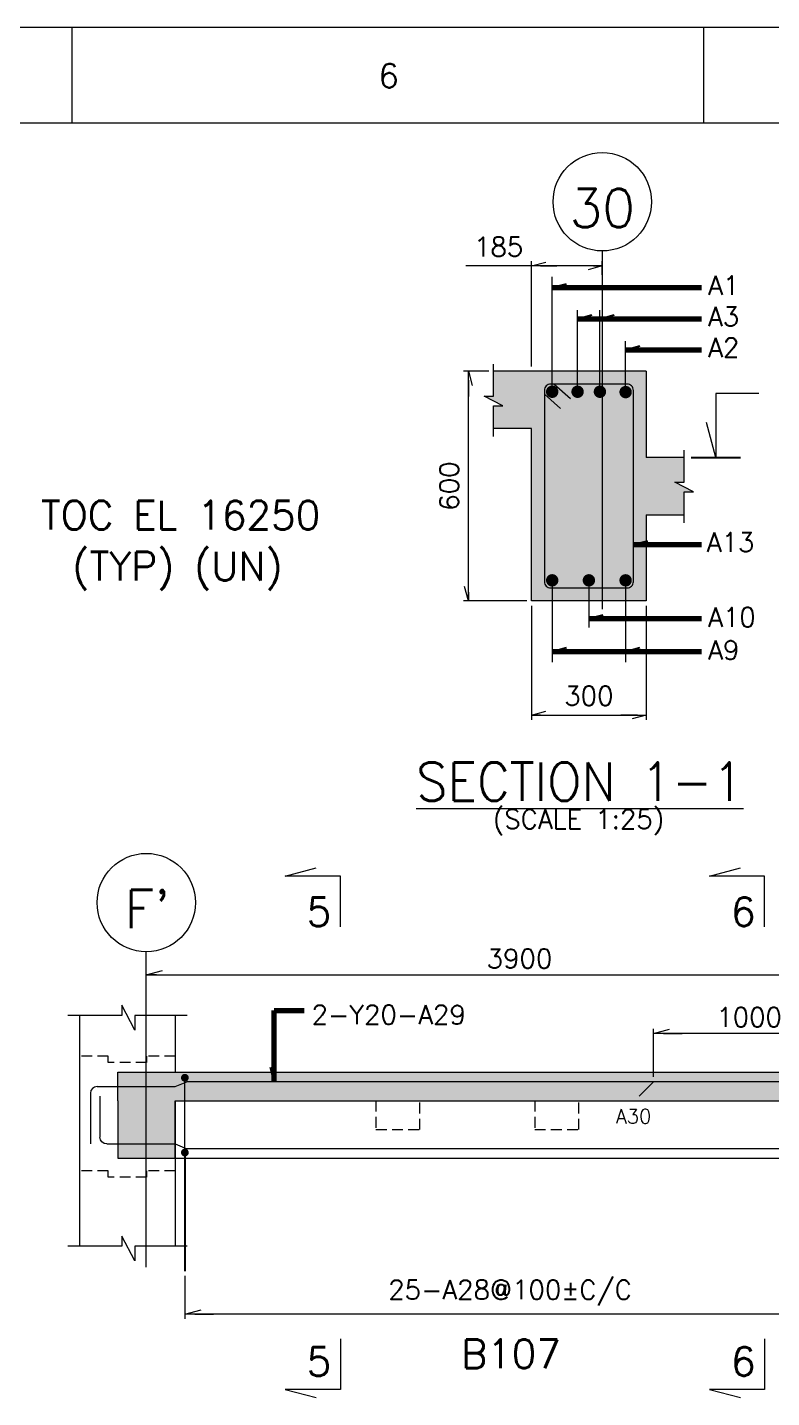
# Model space of a CAD drawing. Extents: x 875770 to 917820, y -160285 to -130585.
# Drawn here: x 893537 to 897426, y -137742 to -130585 of the extents above; entities that cross this region are included whole.
import ezdxf
from ezdxf.enums import TextEntityAlignment as Align
from ezdxf.lldxf.tags import DXFTag

# ---------------------------------------------------------------- set-up
doc = ezdxf.new("R2010")
doc.units = 0
doc.header["$LTSCALE"] = 450
doc.header["$MEASUREMENT"] = 0
doc.header["$PDMODE"] = 34
doc.header["$PDSIZE"] = 75
for name, pattern in [('( Hidden )', [0.375, 0.25, -0.125]), ('0', [0]), ('CENTER2', [1.125, 0.75, -0.125, 0.125, -0.125]), ('HIDDEN', [0.375, 0.25, -0.125])]:
    doc.linetypes.add(name, pattern=pattern)
for name, color, linetype, lineweight in [('CIVIL', 3, 'Continuous', 0), ('CIVIL-GRID_NO_', 6, 'Continuous', 0), ('CIVILSHADE', 25, 'Continuous', 0), ('CV-AB-TITLE', 6, 'Continuous', 0), ('CVCJ', 2, 'Continuous', 0), ('CVELE', 4, 'Continuous', 0), ('DIM', 2, 'Continuous', 0), ('GRID', 8, 'CENTER2', 0), ('MULLION', 4, 'Continuous', 0), ('REINFORCEMENT', 6, 'Continuous', 0), ('TEMPLATE', 7, 'Continuous', 0), ('TEXT', 3, 'Continuous', 0)]:
    doc.layers.add(name, color=color, linetype=linetype, lineweight=lineweight)
doc.layers.add('CV-ELE', color=4, linetype='Continuous')
doc.styles.add('ROMANS', font='romans.shx', dxfattribs={"height": 150})
doc.styles.add('ROMANS_0', font='romans.shx')
doc.styles.get("Standard").update_dxf_attribs({"font": 'romans.shx'})
doc.styles.add('V1', font='romans.shx', dxfattribs={"height": 200})
tags = doc.linetypes.add('( Dot )', pattern=[0.251, 0.001, -0.25]).pattern_tags.tags
tags[6:7] = [DXFTag(74, 4), DXFTag(75, 0), DXFTag(340, '0'), DXFTag(46, 1.0), DXFTag(50, 0.0), DXFTag(44, 0.0), DXFTag(45, 0.0)]
tags[4:5] = [DXFTag(74, 4), DXFTag(75, 0), DXFTag(340, '0'), DXFTag(46, 1.0), DXFTag(50, 0.0), DXFTag(44, 0.0), DXFTag(45, 0.0)]
tags = doc.linetypes.add('ACAD_ISO10W100', pattern=[18.5, 12, -3, 0.5, -3]).pattern_tags.tags
tags[10:11] = [DXFTag(74, 4), DXFTag(75, 0), DXFTag(340, '0'), DXFTag(46, 1.0), DXFTag(50, 0.0), DXFTag(44, 0.0), DXFTag(45, 0.0)]
tags[8:9] = [DXFTag(74, 4), DXFTag(75, 0), DXFTag(340, '0'), DXFTag(46, 1.0), DXFTag(50, 0.0), DXFTag(44, 0.0), DXFTag(45, 0.0)]
tags[6:7] = [DXFTag(74, 4), DXFTag(75, 0), DXFTag(340, '0'), DXFTag(46, 1.0), DXFTag(50, 0.0), DXFTag(44, 0.0), DXFTag(45, 0.0)]
tags[4:5] = [DXFTag(74, 4), DXFTag(75, 0), DXFTag(340, '0'), DXFTag(46, 1.0), DXFTag(50, 0.0), DXFTag(44, 0.0), DXFTag(45, 0.0)]
doc.dimstyles.new('CIVIL', dxfattribs={"dimtxt": 100, "dimasz": 0.31, "dimexe": 25, "dimexo": 25, "dimgap": 50, "dimtad": 1, "dimdec": 0, "dimlfac": 0.5, "dimzin": 0, "dimdsep": 46, "dimtxsty": 'ROMANS_0', "dimblk": 'TICK', "dimcen": 0.06, "dimclrd": 2, "dimclre": 2, "dimclrt": 3, "dimadec": 0, "dimazin": 0, "dimtfac": 1, "dimtdec": 0, "dimtofl": 0, "dimtmove": 0, "dimatfit": 3, "dimldrblk": 'TICK', "dimfxl": 1, "dimtolj": 1, "dimtzin": 0, "dimlwd": -1, "dimlwe": -1, "dimarcsym": 0})
doc.dimstyles.new('CIVIL_100', dxfattribs={"dimtxt": 100, "dimasz": 0.35, "dimexe": 25, "dimexo": 25, "dimgap": 35, "dimtad": 1, "dimdec": 0, "dimzin": 0, "dimdsep": 46, "dimtxsty": 'ROMANS_0', "dimblk": 'TICK', "dimcen": 0.5, "dimclrd": 256, "dimclre": 2, "dimclrt": 3, "dimadec": 0, "dimazin": 0, "dimtfac": 1, "dimtdec": 0, "dimtofl": 0, "dimtmove": 0, "dimatfit": 3, "dimldrblk": 'TICK', "dimfxl": 1, "dimtolj": 1, "dimtzin": 0, "dimlwd": -1, "dimlwe": -1, "dimarcsym": 0})

# ---------------------------------------------------------------- blocks, each defined once
blk = doc.blocks.new('TICK')
at = {"color": 2, "ltscale": 0.4}
blk.add_line((-150, 0), (-429, 0), dxfattribs=at)
at = {"color": 3, "linetype": 'ByBlock'}
for p, q in [((0, 0), (-241, -65)), ((-150, 0), (0, 0))]:
    blk.add_line(p, q, dxfattribs=at)
blk = doc.blocks.new('*D123')
at = {"layer": 'DEFPOINTS', "color": 0, "linetype": 'ByBlock', "transparency": 16777216}
for p in [(896171.5, -133580.4), (896771.5, -133580.4), (896771.5, -134176.4)]:
    blk.add_point(p, dxfattribs=at)
at = {"layer": 'DIM', "color": 2, "linetype": 'ByBlock', "transparency": 16777216}
for p, q in [((896171.5, -133605.4), (896171.5, -134201.4)), ((896771.5, -133605.4), (896771.5, -134201.4))]:
    blk.add_line(p, q, dxfattribs=at)
at = {"layer": 'DIM', "color": 0, "linetype": 'ByBlock', "transparency": 16777216}
blk.add_line((896171.8, -134176.4), (896771.2, -134176.4), dxfattribs=at)
at = {"layer": 'DIM', "color": 0, "linetype": 'ByBlock', "transparency": 16777216, "xscale": 0.309999999999969, "yscale": 0.309999999999969, "zscale": 0.309999999999969, "rotation": 180}
blk.add_blockref('TICK', (896171.5, -134176.4), dxfattribs=at)
at = {"layer": 'DIM', "color": 0, "linetype": 'ByBlock', "transparency": 16777216, "xscale": 0.309999999999969, "yscale": 0.309999999999969, "zscale": 0.309999999999969}
blk.add_blockref('TICK', (896771.5, -134176.4), dxfattribs=at)
at = {"layer": 'DIM', "color": 3, "linetype": 'ByBlock', "transparency": 16777216, "insert": (896471.5, -134076.4), "char_height": 100, "attachment_point": 5, "style": 'ROMANS_0'}
blk.add_mtext('\\A1;300', dxfattribs=at)
blk = doc.blocks.new('*D124')
at = {"layer": 'DEFPOINTS', "color": 0, "linetype": 'ByBlock', "transparency": 16777216}
for p in [(895842, -132380.4), (895973.1, -132380.4), (896171.5, -133580.4)]:
    blk.add_point(p, dxfattribs=at)
at = {"layer": 'DIM', "color": 2, "linetype": 'ByBlock', "transparency": 16777216}
for p, q in [((895948.1, -132380.4), (895817, -132380.4)), ((896146.5, -133580.4), (895817, -133580.4))]:
    blk.add_line(p, q, dxfattribs=at)
at = {"layer": 'DIM', "color": 0, "linetype": 'ByBlock', "transparency": 16777216}
blk.add_line((895842, -133580), (895842, -132380.7), dxfattribs=at)
at = {"layer": 'DIM', "color": 0, "linetype": 'ByBlock', "transparency": 16777216, "xscale": 0.309999999999969, "yscale": 0.309999999999969, "zscale": 0.309999999999969}
for p, rotation in [((895842, -132380.4), 90), ((895842, -133580.4), 270)]:
    blk.add_blockref('TICK', p, dxfattribs=dict(at, rotation=rotation))
at = {"layer": 'DIM', "color": 3, "linetype": 'ByBlock', "transparency": 16777216, "insert": (895742, -132980.4), "char_height": 100, "attachment_point": 5, "rotation": 90, "style": 'ROMANS_0'}
blk.add_mtext('\\A1;600', dxfattribs=at)
blk = doc.blocks.new('*D125')
at = {"layer": 'DEFPOINTS', "color": 0, "linetype": 'ByBlock', "transparency": 16777216}
for p in [(896171.5, -131830.4), (896541.5, -131901.5), (896171.5, -132380.4)]:
    blk.add_point(p, dxfattribs=at)
at = {"layer": 'DIM', "color": 0, "linetype": 'ByBlock', "transparency": 16777216}
for p, q in [((896171.5, -131830.4), (895828.3, -131830.4)), ((896541.2, -131830.4), (896171.8, -131830.4))]:
    blk.add_line(p, q, dxfattribs=at)
at = {"layer": 'DIM', "color": 2, "linetype": 'ByBlock', "transparency": 16777216}
for p, q in [((896171.5, -132355.4), (896171.5, -131805.4)), ((896541.5, -131876.5), (896541.5, -131805.4))]:
    blk.add_line(p, q, dxfattribs=at)
at = {"layer": 'DIM', "color": 0, "linetype": 'ByBlock', "transparency": 16777216, "xscale": 0.309999999999969, "yscale": 0.309999999999969, "zscale": 0.309999999999969, "rotation": 180}
blk.add_blockref('TICK', (896171.5, -131830.4), dxfattribs=at)
at = {"layer": 'DIM', "color": 0, "linetype": 'ByBlock', "transparency": 16777216, "xscale": 0.309999999999969, "yscale": 0.309999999999969, "zscale": 0.309999999999969}
blk.add_blockref('TICK', (896541.5, -131830.4), dxfattribs=at)
at = {"layer": 'DIM', "color": 3, "linetype": 'ByBlock', "transparency": 16777216, "insert": (895999.7, -131730.4), "char_height": 100, "attachment_point": 5, "style": 'ROMANS_0'}
blk.add_mtext('\\A1;185', dxfattribs=at)
blk = doc.blocks.new('*U82')
at = {"layer": 'TEMPLATE', "color": 2, "linetype": '0'}
for p, q in [((31538, 22275), (-31538, 22275)), ((-4538, 22275), (-4538, 21525)), ((412, 22275), (412, 21525))]:
    blk.add_line(p, q, dxfattribs=at)
at = {"layer": 'TEMPLATE', "color": 6, "linetype": '0'}
blk.add_line((30788, 21525), (-29288, 21525), dxfattribs=at)
at = {"layer": 'TEMPLATE', "color": 4, "style": 'ROMANS'}
blk.add_text('6', height=188, dxfattribs=at).set_placement((-2135, 21802))
blk = doc.blocks.new('*D185')
at = {"layer": 'DEFPOINTS', "color": 0, "linetype": 'Continuous', "transparency": 16777216}
for p in [(898058.7, -135533.8), (894158.7, -135609.4), (898058.7, -135609.4)]:
    blk.add_point(p, dxfattribs=at)
at = {"layer": 'DIM', "color": 2, "linetype": 'Continuous', "transparency": 16777216}
for p, q in [((894158.7, -135584.4), (894158.7, -135508.8)), ((898058.7, -135584.4), (898058.7, -135508.8))]:
    blk.add_line(p, q, dxfattribs=at)
at = {"layer": 'DIM', "color": 0, "linetype": 'Continuous', "transparency": 16777216}
blk.add_line((894159.1, -135533.8), (898058.4, -135533.8), dxfattribs=at)
at = {"layer": 'DIM', "color": 0, "linetype": 'Continuous', "transparency": 16777216, "xscale": 0.3499999999999651, "yscale": 0.3499999999999651, "zscale": 0.3499999999999651, "rotation": 180}
blk.add_blockref('TICK', (894158.7, -135533.8), dxfattribs=at)
at = {"layer": 'DIM', "color": 0, "linetype": 'Continuous', "transparency": 16777216, "xscale": 0.3499999999999651, "yscale": 0.3499999999999651, "zscale": 0.3499999999999651}
blk.add_blockref('TICK', (898058.7, -135533.8), dxfattribs=at)
at = {"layer": 'DIM', "color": 3, "linetype": 'Continuous', "transparency": 16777216, "insert": (896108.7, -135448.8), "char_height": 100, "attachment_point": 5, "style": 'ROMANS_0'}
blk.add_mtext('\\A1;3900', dxfattribs=at)
blk = doc.blocks.new('*D190')
at = {"layer": 'DEFPOINTS', "color": 0, "linetype": 'ByBlock', "transparency": 16777216}
for p in [(894360.2, -137080.9), (897758.7, -137080.9), (894360.2, -137306.1)]:
    blk.add_point(p, dxfattribs=at)
at = {"layer": 'DIM', "color": 2, "linetype": 'ByBlock', "transparency": 16777216}
for p, q in [((894360.2, -137105.9), (894360.2, -137331.1)), ((897758.7, -137105.9), (897758.7, -137331.1))]:
    blk.add_line(p, q, dxfattribs=at)
at = {"layer": 'DIM', "color": 0, "linetype": 'ByBlock', "transparency": 16777216}
blk.add_line((897758.4, -137306.1), (894360.5, -137306.1), dxfattribs=at)
at = {"layer": 'DIM', "color": 0, "linetype": 'ByBlock', "transparency": 16777216, "xscale": 0.349999999999965, "yscale": 0.349999999999965, "zscale": 0.349999999999965, "rotation": 180}
blk.add_blockref('TICK', (894360.2, -137306.1), dxfattribs=at)
at = {"layer": 'DIM', "color": 0, "linetype": 'ByBlock', "transparency": 16777216, "xscale": 0.349999999999965, "yscale": 0.349999999999965, "zscale": 0.349999999999965}
blk.add_blockref('TICK', (897758.7, -137306.1), dxfattribs=at)
blk = doc.blocks.new('*D206')
at = {"layer": 'DEFPOINTS', "color": 0, "linetype": 'Continuous', "transparency": 16777216}
for p in [(896808.7, -135839.8), (897808.7, -136041.6), (896808.7, -136091.6)]:
    blk.add_point(p, dxfattribs=at)
at = {"layer": 'DIM', "color": 2, "linetype": 'Continuous', "transparency": 16777216}
for p, q in [((896808.7, -136066.6), (896808.7, -135814.8)), ((897808.7, -136016.6), (897808.7, -135814.8))]:
    blk.add_line(p, q, dxfattribs=at)
at = {"layer": 'DIM', "color": 0, "linetype": 'Continuous', "transparency": 16777216}
blk.add_line((897808.4, -135839.8), (896809.1, -135839.8), dxfattribs=at)
at = {"layer": 'DIM', "color": 0, "linetype": 'Continuous', "transparency": 16777216, "xscale": 0.3499999999999651, "yscale": 0.3499999999999651, "zscale": 0.3499999999999651, "rotation": 180}
blk.add_blockref('TICK', (896808.7, -135839.8), dxfattribs=at)
at = {"layer": 'DIM', "color": 0, "linetype": 'Continuous', "transparency": 16777216, "xscale": 0.3499999999999651, "yscale": 0.3499999999999651, "zscale": 0.3499999999999651}
blk.add_blockref('TICK', (897808.7, -135839.8), dxfattribs=at)
at = {"layer": 'DIM', "color": 3, "linetype": 'Continuous', "transparency": 16777216, "insert": (897308.7, -135754.8), "char_height": 100, "attachment_point": 5, "style": 'ROMANS_0'}
blk.add_mtext('\\A1;1000', dxfattribs=at)

msp = doc.modelspace()

# ---------------------------------------------------------------- hatches: boundary and pattern name
at = {"layer": 'CIVILSHADE', "ltscale": 0.2}
for points in [[(896171.48, -133580.35), (896171.48, -132680.35), (895973.08, -132680.35), (895973.08, -132560.59), (896021.73, -132560.59), (895924.42, -132510.3), (895973.08, -132510.3), (895973.08, -132380.35), (896771.48, -132380.35), (896771.48, -133580.35)], [(896771.48, -133130.35), (896771.48, -132830.35), (896969.88, -132830.35), (896969.88, -132960.3), (896921.22, -132960.3), (897018.53, -133010.59), (896969.88, -133010.59), (896969.88, -133130.35)], [(894010.15, -136491.62), (894010.15, -136191.62), (894010.15, -136041.62), (894310.15, -136041.62), (894310.15, -136491.62)], [(897908.73, -136641.62), (897908.73, -136191.62), (894310.15, -136191.62), (894310.15, -136041.62), (906043.73, -136041.62), (906043.73, -136191.62), (906043.73, -136641.62), (905743.73, -136641.62), (905743.73, -136191.62), (902108.73, -136191.62), (902108.73, -136641.62), (901808.73, -136641.62), (901808.73, -136191.62), (898208.73, -136191.62), (898208.73, -136641.62)]]:
    msp.add_hatch(color=25, dxfattribs=at).paths.add_polyline_path(points)

# ---------------------------------------------------------------- linework, layer by layer
at = {"color": 2, "ltscale": 266.666667}
msp.add_line((897006.69, -132830.35), (897262.77, -132830.35), dxfattribs=at)
at = {"color": 1, "linetype": '( Dot )', "ltscale": 0.5}
msp.add_line((894360.15, -136461.91), (894360.15, -137080.88), dxfattribs=at)
at = {"layer": 'CIVIL', "color": 3, "linetype": 'ByBlock'}
for p, q in [((896771.48, -132380.35), (895973.08, -132380.35)), ((896771.48, -132380.35), (895973.08, -132380.35)), ((896771.48, -132380.35), (896171.48, -132380.35)), ((896171.48, -132680.35), (895973.08, -132680.35)), ((896969.88, -132830.35), (896771.48, -132830.35)), ((896771.48, -133130.35), (896969.88, -133130.35))]:
    msp.add_line(p, q, dxfattribs=at)
at = {"layer": 'CIVIL', "color": 3, "ltscale": 0.666667}
for p, q in [((893810.15, -135746.35), (893810.15, -136041.62)), ((894310.15, -135746.35), (894310.15, -136041.62)), ((893810.15, -136041.62), (893810.15, -136951.49)), ((894310.15, -136041.62), (894310.15, -136041.62)), ((894310.15, -136041.62), (905743.73, -136041.62)), ((894310.15, -136191.62), (894310.15, -136951.49)), ((894308.73, -136491.62), (897808.73, -136491.62))]:
    msp.add_line(p, q, dxfattribs=at)
at = {"layer": 'CIVIL', "color": 3, "linetype": 'Continuous'}
for p, q in [((894010.15, -136041.62), (894010.15, -136041.62)), ((893918.03, -136191.62), (893918.03, -136191.62))]:
    msp.add_line(p, q, dxfattribs=at)
at = {"layer": 'CIVIL', "color": 3, "lineweight": 0}
msp.add_line((894010.15, -136191.62), (894010.15, -136041.62), dxfattribs=at)
at = {"layer": 'CIVIL', "color": 3, "linetype": 'Continuous', "ltscale": 0.666667}
for p, q in [((894010.15, -136041.62), (894310.15, -136041.62)), ((894310.15, -136191.62), (897908.73, -136191.62))]:
    msp.add_line(p, q, dxfattribs=at)
at = {"layer": 'CIVIL', "color": 2, "ltscale": 0.25, "flags": 128}
for points in [[(895973.08, -132721.71), (895973.08, -132560.59), (896021.73, -132560.59), (895924.42, -132510.3), (895973.08, -132510.3), (895973.08, -132343.48)], [(896969.88, -133171.71), (896969.88, -133010.59), (897018.53, -133010.59), (896921.22, -132960.3), (896969.88, -132960.3), (896969.88, -132793.48)]]:
    msp.add_lwpolyline(points, dxfattribs=at)
at = {"layer": 'CIVIL', "color": 3, "linetype": 'ByBlock', "flags": 128}
for points in [[(896771.48, -132380.35), (896771.48, -132830.35)], [(896771.48, -133130.35), (896771.48, -133580.35), (896171.48, -133580.35), (896171.48, -132680.35)]]:
    msp.add_lwpolyline(points, dxfattribs=at)
at = {"layer": 'CIVIL', "color": 2, "ltscale": 0.333333, "flags": 128}
for points in [[(894371.51, -135746.35), (894098.63, -135746.35), (894098.63, -135822.41), (894031.58, -135692.67), (894031.58, -135746.35), (893747.95, -135746.35)], [(894371.51, -136951.49), (894098.63, -136951.49), (894098.63, -137027.55), (894031.58, -136897.81), (894031.58, -136951.49), (893747.95, -136951.49)]]:
    msp.add_lwpolyline(points, dxfattribs=at)
at = {"layer": 'CIVIL', "color": 3, "linetype": 'Continuous', "ltscale": 0.666667, "flags": 128}
for points in [[(894010.15, -136191.62), (894010.15, -136491.62), (894310.15, -136491.62)], [(894310.15, -136491.62), (894310.15, -136191.62)]]:
    msp.add_lwpolyline(points, dxfattribs=at)
at = {"layer": 'CIVIL', "color": 3, "linetype": '( Hidden )', "ltscale": 0.5}
for points in [[(895358.73, -136191.62), (895358.73, -136341.62), (895588.73, -136341.62), (895588.73, -136191.62)], [(896188.73, -136191.62), (896188.73, -136341.62), (896418.73, -136341.62), (896418.73, -136191.62)]]:
    msp.add_lwpolyline(points, dxfattribs=at)
at = {"layer": 'CIVIL-GRID_NO_', "color": 6, "ltscale": 0.714288}
for centre in [(896541.48, -131495.33), (894158.73, -135156.4)]:
    msp.add_circle(centre, 257.14, dxfattribs=at)
at = {"layer": 'CV-AB-TITLE', "lineweight": 0, "ltscale": 666.666667, "flags": 128}
msp.add_lwpolyline([(897359.73, -132496.6), (897134.73, -132496.6), (897134.73, -132830.35), (897086.2, -132649.24)], dxfattribs=at)
at = {"layer": 'CVCJ', "color": 2, "linetype": 'HIDDEN', "ltscale": 0.5}
for points in [[(894310.15, -135958.29), (894160.15, -135958.29), (894160.15, -135991.62), (893960.15, -135991.62), (893960.15, -135958.29), (893810.15, -135958.29)], [(894310.15, -136556.62), (894160.15, -136556.62), (894160.15, -136589.95), (893960.15, -136589.95), (893960.15, -136556.62), (893810.15, -136556.62)]]:
    msp.add_lwpolyline(points, dxfattribs=at)
at = {"layer": 'CVELE', "color": 6, "ltscale": 0.5, "flags": 128}
for points in [[(895172.71, -135282.16), (895172.71, -135017.72), (894884.6, -135017.72), (895045.59, -134974.58)], [(897389.91, -135282.16), (897389.91, -135017.72), (897101.8, -135017.72), (897262.79, -134974.58)], [(895172.71, -137434.29), (895172.71, -137698.74), (894884.6, -137698.74), (895045.59, -137741.88)], [(897389.91, -137434.29), (897389.91, -137698.74), (897101.8, -137698.74), (897262.79, -137741.88)]]:
    msp.add_lwpolyline(points, dxfattribs=at)
at = {"layer": 'DIM', "ltscale": 0.5}
for p, q in [((896279.61, -132487.81), (896279.61, -131887.65)), ((896412.3, -132487.81), (896412.3, -132062.19)), ((896528.97, -132487.81), (896528.97, -132062.19)), ((896663.34, -132487.81), (896663.34, -132224.14)), ((896279.61, -133472.9), (896279.61, -133900.49)), ((896471.48, -133472.9), (896471.48, -133718.9)), ((896663.34, -133472.9), (896663.34, -133900.49))]:
    msp.add_line(p, q, dxfattribs=at)
at = {"layer": 'GRID', "color": 8, "linetype": 'ACAD_ISO10W100', "ltscale": 0.05}
for p, q in [((896541.48, -131752.47), (896541.48, -133623.14)), ((894158.73, -137061.39), (894158.73, -135413.65))]:
    msp.add_line(p, q, dxfattribs=at)
at = {"layer": 'REINFORCEMENT', "ltscale": 0.125}
for p, q in [((896290.21, -132447.85), (896374.96, -132522.35)), ((896238.98, -132500.75), (896323.28, -132574.86))]:
    msp.add_line(p, q, dxfattribs=at)
at = {"layer": 'REINFORCEMENT', "linetype": 'ByBlock'}
for p, q in [((893901.6, -136116.73), (894310.15, -136116.73)), ((894310.15, -136116.73), (894370.42, -136091.62)), ((894360.15, -136461.91), (894360.15, -136071.33)), ((901648.46, -136091.62), (894370.42, -136091.62)), ((896808.73, -136091.62), (896733.73, -136166.62)), ((893951.6, -136416.73), (894310.15, -136416.73)), ((894310.15, -136416.73), (894369.88, -136441.62)), ((901649, -136441.62), (894369.88, -136441.62))]:
    msp.add_line(p, q, dxfattribs=at)
at = {"layer": 'REINFORCEMENT', "ltscale": 0.5}
for p, q in [((893866.6, -136151.73), (893866.6, -136416.73)), ((893916.6, -136166.75), (893916.6, -136381.73))]:
    msp.add_line(p, q, dxfattribs=at)
at = {"layer": 'REINFORCEMENT', "linetype": 'ByBlock', "flags": 128}
msp.add_lwpolyline([(896271.48, -133512.85), (896671.48, -133512.85, 0.4142136), (896703.98, -133480.35), (896703.98, -132480.35, 0.4142136), (896671.48, -132447.85), (896271.48, -132447.85, 0.4142136), (896238.98, -132480.35), (896238.98, -133480.35, 0.4142136), (896271.48, -133512.85)], format="xyb", close=True, dxfattribs=at)
at = {"layer": 'REINFORCEMENT', "ltscale": 0.1125, "const_width": 32.39, "flags": 128}
for points in [[(896263.42, -132487.81, 1), (896295.81, -132487.81, 1), (896263.42, -132487.81)], [(896545.17, -132487.81, -1), (896512.78, -132487.81, -1), (896545.17, -132487.81)], [(896263.42, -133472.9, -1), (896295.81, -133472.9, -1), (896263.42, -133472.9)]]:
    msp.add_lwpolyline(points, format="xyb", dxfattribs=at)
at = {"layer": 'REINFORCEMENT', "ltscale": 0.1125, "flags": 128}
for points in [[(896428.5, -132487.81, 32.39, 32.39, -1), (896396.11, -132487.81, 32.39, 32.39, -1), (896428.5, -132487.81, 0, 0, 0)], [(896679.54, -132489.61, 32.39, 32.39, -1), (896647.14, -132489.61, 32.39, 32.39, -1), (896679.54, -132489.61, 0, 0, 0)], [(896487.67, -133472.9, 32.39, 32.39, 1), (896455.28, -133472.9, 32.39, 32.39, 1), (896487.67, -133472.9, 0, 0, 0)], [(896679.54, -133472.9, 32.39, 32.39, 1), (896647.14, -133472.9, 32.39, 32.39, 1), (896679.54, -133472.9, 0, 0, 0)]]:
    msp.add_lwpolyline(points, format="xyseb", dxfattribs=at)
at = {"layer": 'REINFORCEMENT', "ltscale": 0.125, "const_width": 20.25, "flags": 128}
for points in [[(894350.03, -136071.33, 1), (894370.28, -136071.33, 1), (894350.03, -136071.33)], [(894350.03, -136461.91, -1), (894370.28, -136461.91, -1), (894350.03, -136461.91)]]:
    msp.add_lwpolyline(points, format="xyb", dxfattribs=at)
at = {"layer": 'REINFORCEMENT', "linetype": 'ByBlock'}
msp.add_arc((893901.6, -136151.73), 35, 90, 180, dxfattribs=at)
at = {"layer": 'REINFORCEMENT', "linetype": 'ByBlock', "extrusion": (0, 0, -1)}
msp.add_arc((-893951.6, -136381.73), 35, 270, 0, dxfattribs=at)

# ---------------------------------------------------------------- block references
at = {"layer": 'DIM', "ltscale": 0.666667, "xscale": 0.6666666666666, "yscale": 0.6666666666666, "zscale": 0.6666666666666}
msp.add_blockref('*U82', (896795.06, -145434.56, 25), dxfattribs=at)

# ---------------------------------------------------------------- texts
at = {"layer": 'CIVIL-GRID_NO_', "color": 6}
for s, insert, char_height, attachment_point, line_spacing_factor in [('30', (896541.48, -131528.66), 200, 5, 0.6), ("F'", (894165.16, -135189.73), 200, 5, 0.6), ('5', (894996.87, -135278.72), 150, 7, 0.671999), ('6', (897214.07, -135278.72), 150, 7, 0.671999), ('5', (894996.87, -137478.83), 150, 1, 0.671999), ('6', (897214.07, -137478.83), 150, 1, 0.671999)]:
    msp.add_mtext(s, dxfattribs=dict(at, insert=insert, char_height=char_height, attachment_point=attachment_point, line_spacing_factor=line_spacing_factor))
at = {"layer": 'CV-ELE', "color": 6, "lineweight": -2, "style": 'V1'}
for s, p in [('TOC EL 16250', (894338.03, -133132.22)), ('(TYP) (UN)', (894321.9, -133399))]:
    msp.add_text(s, height=150, dxfattribs=at).set_placement(p, align=Align.MIDDLE_CENTER)
at = {"layer": 'DIM', "color": 3, "linetype": 'ByBlock', "insert": (896059.44, -137194.96), "char_height": 100, "attachment_point": 5, "style": 'ROMANS_0'}
msp.add_mtext('\\A1;25-A28@100±C/C', dxfattribs=at)
at = {"layer": 'MULLION', "color": 3}
for s, p in [('A1', (897094.73, -131982.07)), ('A3', (897093.72, -132144.88)), ('A2', (897094.73, -132306.83)), ('A13', (897087.31, -133323.83)), ('A10', (897094.73, -133715.56)), ('A9', (897094.73, -133886.85))]:
    msp.add_text(s, height=100, dxfattribs=at).set_placement(p)
for s, insert, char_height, attachment_point, line_spacing_factor in [('(SCALE 1:25)', (895969.18, -134803.36), 100, 7, 0.8), ('2-Y20-A29', (895022.65, -135791.78), 100, 7, 0.8), ('A30', (896798.16, -136234.65), 75, 3, 1.066666)]:
    msp.add_mtext(s, dxfattribs=dict(at, insert=insert, char_height=char_height, attachment_point=attachment_point, line_spacing_factor=line_spacing_factor))
at = {"layer": 'TEXT', "color": 6, "style": 'ROMANS'}
for s, insert, char_height, attachment_point, line_spacing_factor in [('\\H1x;\\W0.950002;\\LSECTION 1-1', (895569.39, -134623.88), 199.9995, 7, 0.600002), ('B107', (896325.35, -137587.93), 150, 9, 0.8)]:
    msp.add_mtext(s, dxfattribs=dict(at, insert=insert, char_height=char_height, attachment_point=attachment_point, line_spacing_factor=line_spacing_factor))

# ---------------------------------------------------------------- dimensions: what is measured, and where the dimension line sits
at = {"layer": 'DIM', "linetype": 'ByBlock'}
dim = msp.add_linear_dim(base=(896171.48, -131830.41), p1=(896541.48, -131901.46), p2=(896171.48, -132380.35), angle=180, dimstyle='CIVIL', override={"dimtxt": 100, "dimasz": 0.31, "dimexe": 25, "dimexo": 25, "dimgap": 50, "dimlfac": 0.5, "dimtxsty": 'ROMANS_0', "dimcen": 0.06, "dimclrd": 0, "dimlwe": 65535}, dxfattribs=at)
dim.commit()
dim.dimension.update_dxf_attribs({"geometry": '*D125', "text_midpoint": (895999.74, -131830.41), "dimtype": 160})
dim = msp.add_linear_dim(base=(895842.01, -132380.35), p1=(896171.48, -133580.35), p2=(895973.08, -132380.35), angle=90, dimstyle='CIVIL', override={"dimtxt": 100, "dimasz": 0.31, "dimexe": 25, "dimexo": 25, "dimgap": 50, "dimlfac": 0.5, "dimtxsty": 'ROMANS_0', "dimcen": 0.06, "dimclrd": 0, "dimlwe": 65535}, dxfattribs=at)
dim.commit()
dim.dimension.update_dxf_attribs({"geometry": '*D124', "text_midpoint": (895742.01, -132980.35)})
dim = msp.add_linear_dim(base=(896771.48, -134176.39), p1=(896171.48, -133580.35), p2=(896771.48, -133580.35), dimstyle='CIVIL', override={"dimtxt": 100, "dimasz": 0.31, "dimexe": 25, "dimexo": 25, "dimgap": 50, "dimlfac": 0.5, "dimtxsty": 'ROMANS_0', "dimcen": 0.06, "dimclrd": 0, "dimlwe": 65535}, dxfattribs=at)
dim.commit()
dim.dimension.update_dxf_attribs({"geometry": '*D123', "text_midpoint": (896471.48, -134076.39)})
at = {"layer": 'DIM', "linetype": 'Continuous'}
dim = msp.add_linear_dim(base=(898058.73, -135533.83), p1=(894158.73, -135609.39), p2=(898058.73, -135609.39), dimstyle='CIVIL_100', override={"dimtxt": 100, "dimasz": 0.35, "dimexe": 25, "dimexo": 25, "dimgap": 35, "dimcen": 0.5, "dimclrd": 0, "dimlwe": 65535}, dxfattribs=at)
dim.commit()
dim.dimension.update_dxf_attribs({"geometry": '*D185', "text_midpoint": (896108.73, -135448.83)})
dim = msp.add_linear_dim(base=(896808.73, -135839.8), p1=(897808.73, -136041.62), p2=(896808.73, -136091.62), angle=180, dimstyle='CIVIL_100', override={"dimtxt": 100, "dimasz": 0.35, "dimexe": 25, "dimexo": 25, "dimgap": 35, "dimcen": 0.5, "dimclrd": 0, "dimlwe": 65535}, dxfattribs=at)
dim.commit()
dim.dimension.update_dxf_attribs({"geometry": '*D206', "text_midpoint": (897308.73, -135754.8)})
at = {"layer": 'DIM', "linetype": 'ByBlock'}
dim = msp.add_linear_dim(base=(894360.15, -137306.15), p1=(897758.73, -137080.88), p2=(894360.15, -137080.88), angle=180, text=' ', dimstyle='CIVIL_100', override={"dimtxt": 100, "dimasz": 0.35, "dimexe": 25, "dimexo": 25, "dimgap": 35, "dimcen": 0.5, "dimclrd": 0, "dimlwe": 65535}, dxfattribs=at)
dim.commit()
dim.dimension.update_dxf_attribs({"geometry": '*D190', "text_midpoint": (896059.44, -137306.15)})

# ---------------------------------------------------------------- leaders
for points in [[(896279.61, -131943.98), (897059.6, -131943.98)], [(896412.3, -132106.78), (896944.51, -132106.78)], [(896528.97, -132106.78), (897059.6, -132106.78)], [(896663.34, -132268.74), (897059.6, -132268.74)], [(896703.98, -133286.12), (897059.6, -133286.12)], [(896471.48, -133672.87), (897059.6, -133672.87)], [(896279.61, -133844.16), (897059.6, -133844.16)], [(896663.34, -133844.16), (897059.6, -133844.16)]]:
    msp.add_leader(points, dimstyle='CIVIL', override={"dimscale": 1, "dimtxt": 100, "dimasz": 0.31, "dimgap": 50, "dimlfac": 0.75, "dimtxsty": 'ROMANS_0', "dimclrd": 0, "dimldrblk": 'TICK', "dimfxl": 100, "dimlwd": 65534, "dimarcsym": 1}, dxfattribs=at)
at = {"layer": 'DIM', "ltscale": 0.4}
msp.add_leader([(894827.18, -136091.62), (894827.18, -135720.5), (894984.07, -135720.5)], dimstyle='CIVIL', override={"dimscale": 1, "dimtxt": 100, "dimasz": 0.31, "dimgap": 50, "dimlfac": 0.75, "dimtxsty": 'ROMANS_0', "dimclrd": 0, "dimldrblk": 'TICK', "dimfxl": 100, "dimlwd": 65534, "dimarcsym": 1}, dxfattribs=at)

doc.saveas('drawing.dxf')
